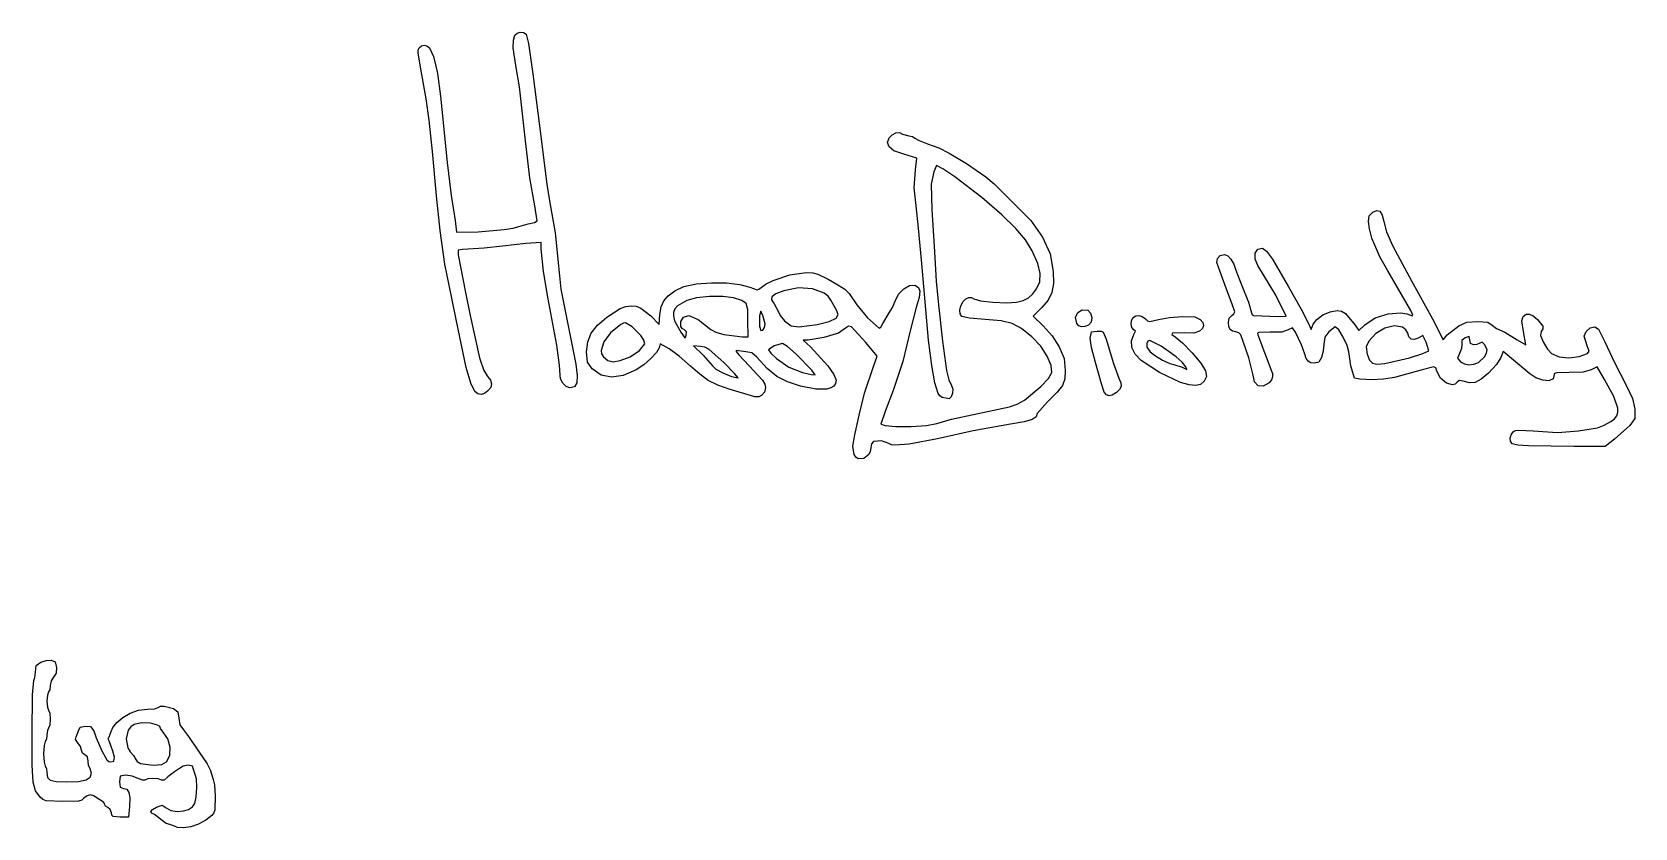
# Model space of a CAD drawing. Extents: x 2.2 to 14.5, y 4.4 to 10.5.
import ezdxf

# ---------------------------------------------------------------- set-up
doc = ezdxf.new("R2010")
doc.units = 0
doc.layers.add('Layer_1', color=7, linetype='CONTINUOUS')

msp = doc.modelspace()

# ---------------------------------------------------------------- linework, layer by layer
at = {"layer": 'Layer_1', "color": 7}
for points in [[(5.60887, 7.715216), (5.576734, 7.780775), (5.539818, 7.902367), (5.46623, 8.258141), (5.429484, 8.435941), (5.377212, 8.696416), (5.339489, 8.956641), (5.313384, 9.223341), (5.280897, 9.566241), (5.255844, 9.807541), (5.231525, 9.972641), (5.190558, 10.203591), (5.170975, 10.322441), (5.171801, 10.349801), (5.179012, 10.365516), (5.197168, 10.379907), (5.217955, 10.384581), (5.238798, 10.379561), (5.25712, 10.364867), (5.289851, 10.298321), (5.306506, 10.224065), (5.318895, 10.166915), (5.344341, 9.991693), (5.393671, 9.481823), (5.426512, 9.225403), (5.455516, 9.032843), (5.465448, 8.943943), (5.634067, 8.947563), (5.834919, 8.963438), (5.903674, 8.975693), (5.947819, 8.988024), (6.019501, 9.008854), (6.066358, 9.019066), (6.08906, 9.031685), (6.068952, 9.146143), (6.030505, 9.361805), (5.998885, 9.648793), (5.950809, 10.065367), (5.922668, 10.228611), (5.904301, 10.363959), (5.906544, 10.422815), (5.916744, 10.462428), (5.933593, 10.478851), (5.957704, 10.486204), (5.982719, 10.483842), (6.00228, 10.471118), (6.021146, 10.398093), (6.053701, 10.163143), (6.106894, 9.763093), (6.161912, 9.313135), (6.183311, 9.185243), (6.226038, 8.939519), (6.252018, 8.683593), (6.269612, 8.505793), (6.385436, 7.927178), (6.397244, 7.838657), (6.394531, 7.78227), (6.375929, 7.752491), (6.340071, 7.743793), (6.312367, 7.754693), (6.285642, 7.781061), (6.267202, 7.813399), (6.264357, 7.842209), (6.26012, 7.918801), (6.238443, 8.074399), (6.170865, 8.442293), (6.137603, 8.642195), (6.119498, 8.814719), (6.119498, 8.865224), (6.002023, 8.857506), (5.821048, 8.837025), (5.680627, 8.820011), (5.513389, 8.811071), (5.479213, 8.804765), (5.478958, 8.769318), (5.535721, 8.480393), (5.571998, 8.302593), (5.643762, 7.976466), (5.67719, 7.879188), (5.707984, 7.829241), (5.729711, 7.80314), (5.737147, 7.775684), (5.730284, 7.747848), (5.709113, 7.720606), (5.682134, 7.701465), (5.655449, 7.694133), (5.630538, 7.698691), (5.608882, 7.715218), (5.60887, 7.715216)], [(8.532182, 7.230268), (8.520706, 7.295347), (8.537583, 7.382711), (8.570821, 7.534241), (8.611951, 7.703411), (8.67962, 7.907705), (8.709668, 7.989068), (8.620901, 8.093626), (8.510945, 8.214017), (8.487357, 8.220331), (8.46545, 8.204443), (8.41106, 8.16531), (8.297298, 8.131794), (8.176393, 8.112091), (8.139365, 8.112091), (8.19575, 8.060115), (8.329091, 7.913342), (8.375064, 7.847222), (8.392795, 7.804671), (8.388138, 7.778612), (8.374375, 7.758182), (8.351822, 7.743438), (8.320792, 7.734434), (8.234559, 7.733864), (8.11819, 7.756909), (8.016671, 7.789748), (7.935722, 7.832026), (7.86143, 7.892998), (7.779882, 7.981916), (7.742037, 8.015141), (7.695238, 8.023191), (7.622311, 8.031269), (7.623048, 8.02448), (7.642254, 8.000025), (7.72287, 7.913566), (7.824075, 7.803319), (7.842082, 7.772635), (7.846695, 7.747032), (7.839585, 7.711112), (7.81617, 7.686276), (7.795849, 7.674343), (7.76616, 7.67477), (7.567295, 7.734119), (7.479348, 7.765606), (7.407174, 7.801805), (7.340908, 7.848635), (7.270682, 7.912014), (7.183373, 7.988832), (7.106116, 8.044152), (7.036014, 8.084162), (7.028282, 8.053348), (7.00729, 8.015882), (6.965075, 7.969624), (6.909854, 7.922453), (6.849844, 7.882247), (6.750994, 7.838974), (6.660365, 7.825933), (6.580203, 7.843072), (6.512752, 7.890335), (6.475274, 7.94159), (6.469089, 8.020755), (6.477456, 8.098019), (6.50409, 8.164815), (6.552305, 8.22685), (6.625415, 8.289831), (6.727539, 8.354758), (6.771358, 8.371451), (6.811864, 8.377668), (6.850194, 8.373437), (6.887483, 8.358789), (6.963486, 8.29835), (7.027545, 8.232741), (7.033895, 8.308941), (7.043454, 8.367947), (7.063394, 8.414343), (7.097434, 8.454065), (7.149296, 8.493048), (7.217921, 8.526107), (7.314393, 8.545556), (7.430446, 8.554708), (7.547102, 8.55284), (7.650456, 8.540829), (7.726604, 8.519553), (7.783061, 8.499243), (7.797678, 8.503657), (7.813929, 8.517535), (7.85376, 8.546355), (7.907064, 8.572811), (8.035539, 8.614245), (8.162252, 8.633074), (8.213351, 8.631274), (8.250095, 8.620538), (8.330396, 8.583066), (8.404976, 8.538171), (8.437877, 8.518492), (8.460523, 8.505178), (8.492475, 8.471719), (8.551579, 8.383282), (8.633894, 8.283005), (8.723351, 8.203288), (8.736499, 8.212808), (8.752284, 8.241388), (8.801213, 8.321642), (8.827805, 8.36415), (8.847836, 8.412847), (8.873471, 8.46531), (8.912803, 8.507526), (8.957496, 8.532798), (8.999214, 8.534433), (9.026324, 8.518547), (9.036776, 8.489624), (9.031008, 8.44038), (9.009456, 8.363528), (8.963954, 8.18253), (8.907121, 7.948558), (8.831188, 7.724742), (8.773321, 7.569204), (8.737332, 7.464466), (8.771438, 7.45508), (8.853093, 7.446314), (8.971792, 7.446803), (9.089329, 7.455121), (9.167495, 7.469846), (9.281795, 7.502021), (9.72752, 7.596929), (9.788623, 7.619109), (9.84455, 7.649574), (9.97077, 7.754755), (10.0288, 7.8155), (10.053867, 7.863835), (10.049323, 7.916207), (10.018519, 7.989067), (9.970684, 8.06575), (9.901044, 8.138249), (9.821381, 8.202962), (9.7493, 8.241487), (9.663366, 8.261806), (9.542145, 8.271902), (9.42088, 8.281702), (9.36117, 8.293125), (9.348436, 8.314063), (9.346281, 8.344184), (9.354183, 8.377701), (9.371618, 8.408829), (9.392755, 8.429607), (9.414701, 8.440428), (9.43567, 8.440826), (9.45388, 8.430334), (9.504085, 8.415984), (9.599863, 8.405106), (9.704822, 8.400506), (9.78257, 8.40499), (9.834047, 8.418178), (9.87375, 8.437292), (9.90663, 8.465561), (9.937634, 8.506217), (9.962088, 8.561751), (9.964944, 8.625738), (9.945619, 8.703192), (9.903528, 8.799125), (9.852044, 8.884689), (9.778167, 8.973579), (9.669912, 9.078555), (9.515292, 9.212375), (9.30611, 9.371252), (9.21391, 9.433337), (9.16625, 9.458292), (9.146227, 9.41006), (9.125046, 9.31305), (9.131125, 9.1162), (9.148253, 8.835992), (9.163176, 8.566561), (9.180353, 8.385142), (9.212027, 8.105264), (9.243767, 7.876827), (9.261597, 7.806816), (9.281741, 7.761297), (9.290705, 7.733868), (9.289676, 7.70277), (9.280029, 7.675519), (9.26314, 7.659636), (9.21065, 7.669704), (9.192121, 7.681988), (9.178236, 7.701144), (9.153229, 7.781892), (9.128613, 7.915506), (9.103873, 8.112193), (9.053167, 8.702642), (9.027685, 8.975692), (9.007927, 9.147142), (8.994439, 9.286842), (9.003267, 9.424196), (9.01304, 9.515382), (8.915008, 9.544273), (8.83658, 9.570489), (8.801108, 9.602313), (8.78702, 9.636269), (8.801701, 9.671017), (8.823944, 9.694723), (8.852749, 9.708754), (8.881828, 9.711309), (8.904893, 9.700585), (8.953517, 9.686892), (8.981168, 9.681864), (8.998602, 9.669775), (9.031888, 9.649813), (9.097656, 9.625857), (9.182826, 9.593175), (9.262756, 9.552232), (9.396106, 9.473141), (9.545926, 9.369788), (9.610711, 9.316933), (9.637629, 9.287242), (9.763712, 9.16254), (9.89182, 9.03377), (9.983859, 8.905791), (10.041338, 8.776003), (10.065766, 8.641803), (10.066964, 8.549003), (10.054921, 8.479144), (10.026036, 8.420953), (9.976705, 8.363155), (9.910456, 8.296248), (9.988022, 8.222945), (10.057627, 8.145415), (10.111847, 8.059713), (10.150205, 7.969519), (10.158106, 7.878305), (10.15478, 7.813058), (10.13786, 7.763362), (10.096932, 7.71081), (10.021581, 7.636995), (9.942206, 7.547436), (9.934133, 7.519881), (9.903566, 7.499534), (9.840986, 7.482584), (9.736876, 7.46522), (9.449398, 7.414204), (9.173856, 7.350739), (8.956393, 7.311384), (8.84406, 7.301627), (8.817827, 7.305818), (8.797993, 7.316494), (8.740956, 7.336279), (8.679595, 7.329683), (8.664828, 7.313124), (8.659506, 7.280852), (8.655098, 7.253385), (8.643254, 7.230312), (8.605557, 7.20064), (8.563006, 7.198428), (8.545095, 7.20968), (8.532193, 7.230269), (8.532182, 7.230268)], [(13.727429, 7.296669), (13.646787, 7.303329), (13.603604, 7.314101), (13.59091, 7.333113), (13.587878, 7.357708), (13.594194, 7.383117), (13.609546, 7.404572), (13.625806, 7.414779), (13.651218, 7.419183), (13.765095, 7.412365), (13.951669, 7.399656), (14.114146, 7.411882), (14.260946, 7.436679), (14.311678, 7.456105), (14.363191, 7.484872), (14.390328, 7.505271), (14.408448, 7.528384), (14.417325, 7.555739), (14.416735, 7.588862), (14.386247, 7.678525), (14.315176, 7.809589), (14.257611, 7.907137), (14.211279, 7.883003), (14.150084, 7.864142), (14.042723, 7.861656), (13.94763, 7.860465), (13.929567, 7.855986), (13.926669, 7.848405), (13.917502, 7.81389), (13.885962, 7.79957), (13.838311, 7.80263), (13.785754, 7.820706), (13.739496, 7.851435), (13.613758, 7.958829), (13.53247, 8.025279), (13.516194, 7.977936), (13.48291, 7.923571), (13.419682, 7.856842), (13.36358, 7.810273), (13.317517, 7.786143), (13.273522, 7.781944), (13.223626, 7.79517), (13.193481, 7.80188), (13.177718, 7.78882), (13.163293, 7.773967), (13.143563, 7.768496), (13.09588, 7.781502), (13.050056, 7.819454), (13.021475, 7.873967), (13.013227, 7.897474), (12.997677, 7.906278), (12.907646, 7.882583), (12.696816, 7.822937), (12.610751, 7.810805), (12.521279, 7.807291), (12.429661, 7.810976), (12.387041, 7.819839), (12.358837, 7.91284), (12.342496, 8.021034), (12.329994, 8.071668), (12.300528, 8.135613), (12.266157, 8.190433), (12.238941, 8.213691), (12.18912, 8.176568), (12.159199, 8.135291), (12.151996, 8.08091), (12.146591, 8.026633), (12.133594, 7.978334), (12.111564, 7.942797), (12.077999, 7.934291), (12.050426, 7.937675), (12.03042, 7.949142), (12.015917, 7.970664), (12.004855, 8.004213), (11.978882, 8.076893), (11.932122, 8.172476), (11.908487, 8.205814), (11.875941, 8.191526), (11.827253, 8.174446), (11.73657, 8.172289), (11.649516, 8.171424), (11.639621, 8.165171), (11.64335, 8.153239), (11.694796, 8.016841), (11.746215, 7.880489), (11.756187, 7.854467), (11.756659, 7.82991), (11.74758, 7.806546), (11.728903, 7.784105), (11.684576, 7.757768), (11.645082, 7.760635), (11.616747, 7.789726), (11.605896, 7.842061), (11.571934, 7.975513), (11.510661, 8.153366), (11.496065, 8.169063), (11.473728, 8.175591), (11.448099, 8.180043), (11.429883, 8.193458), (11.419006, 8.215926), (11.415396, 8.247535), (11.421557, 8.282238), (11.440796, 8.302591), (11.458037, 8.315181), (11.464787, 8.330696), (11.447827, 8.381955), (11.390592, 8.534355), (11.339033, 8.673894), (11.32696, 8.710395), (11.332002, 8.741944), (11.352088, 8.764117), (11.385151, 8.772491), (11.409906, 8.762583), (11.435188, 8.736014), (11.457529, 8.697521), (11.473462, 8.651841), (11.517373, 8.537387), (11.570528, 8.405604), (11.593196, 8.321198), (11.59786, 8.307786), (11.609071, 8.30167), (11.798058, 8.293115), (11.859896, 8.2969), (11.780236, 8.457757), (11.641994, 8.686252), (11.62131, 8.735712), (11.622292, 8.781651), (11.642138, 8.813589), (11.678044, 8.821043), (11.709049, 8.796565), (11.755297, 8.735289), (11.878826, 8.524084), (11.975687, 8.351675), (12.025819, 8.256425), (12.052389, 8.194641), (12.069044, 8.234049), (12.09753, 8.271716), (12.14454, 8.30604), (12.199746, 8.33103), (12.25282, 8.340691), (12.287046, 8.335517), (12.318738, 8.317548), (12.392846, 8.228544), (12.421882, 8.186247), (12.467971, 8.231252), (12.547115, 8.283828), (12.645593, 8.315357), (12.74522, 8.322304), (12.789781, 8.315457), (12.82781, 8.301139), (12.834755, 8.299453), (12.836384, 8.304936), (12.82262, 8.339559), (12.719509, 8.518491), (12.644491, 8.645491), (12.583628, 8.753441), (12.521228, 8.898215), (12.501998, 8.968931), (12.494896, 9.025798), (12.501481, 9.070872), (12.527929, 9.09835), (12.559719, 9.111898), (12.583791, 9.104852), (12.601111, 9.076383), (12.612644, 9.025665), (12.635062, 8.946419), (12.681525, 8.836865), (12.826673, 8.569291), (12.98936, 8.275592), (13.070686, 8.115242), (13.10163, 8.152016), (13.190604, 8.222798), (13.25439, 8.250324), (13.338094, 8.255427), (13.414768, 8.249318), (13.449036, 8.22752), (13.481182, 8.200561), (13.545964, 8.17308), (13.642155, 8.114042), (13.707098, 8.075942), (13.690958, 8.177571), (13.677829, 8.260334), (13.687705, 8.295046), (13.709744, 8.311526), (13.735803, 8.313039), (13.765521, 8.299662), (13.798539, 8.271471), (13.838135, 8.219628), (13.837962, 8.200182), (13.826709, 8.177609), (13.821377, 8.14685), (13.842949, 8.093154), (13.873853, 8.042855), (13.905143, 8.008171), (13.963508, 7.98392), (14.040417, 7.976159), (14.119285, 7.984796), (14.183532, 8.009737), (14.195093, 8.027553), (14.180357, 8.067321), (14.158596, 8.142304), (14.171684, 8.179746), (14.202669, 8.205655), (14.239132, 8.213766), (14.268656, 8.197816), (14.31638, 8.099391), (14.390677, 7.939553), (14.481488, 7.7659), (14.530502, 7.662577), (14.548761, 7.580383), (14.548149, 7.509292), (14.509174, 7.454833), (14.391163, 7.34825), (14.319475, 7.292941), (14.077111, 7.292939), (13.727429, 7.296668), (13.727429, 7.296669)], [(7.223119, 8.190644), (7.2057, 8.201914), (7.195522, 8.217628), (7.194728, 8.255055), (7.216402, 8.288264), (7.25621, 8.302591), (7.328457, 8.269923), (7.427595, 8.194461), (7.466194, 8.173367), (7.52674, 8.155133), (7.669936, 8.137524), (7.713345, 8.137552), (7.712583, 8.265842), (7.7107, 8.349433), (7.698876, 8.394483), (7.665878, 8.418223), (7.600473, 8.437886), (7.51947, 8.448834), (7.41751, 8.448089), (7.317302, 8.436983), (7.241557, 8.416848), (7.16973, 8.375406), (7.149307, 8.352263), (7.138958, 8.326195), (7.138494, 8.29622), (7.147725, 8.261356), (7.194516, 8.17303), (7.225593, 8.130141), (7.231972, 8.133278), (7.23712, 8.150188), (7.23827, 8.17672), (7.223122, 8.19064), (7.223119, 8.190644)], [(8.246745, 8.231592), (8.338715, 8.256034), (8.391566, 8.280835), (8.408888, 8.308688), (8.394268, 8.342285), (8.350975, 8.418911), (8.330784, 8.449663), (8.299371, 8.475119), (8.211054, 8.508459), (8.102383, 8.515572), (7.989714, 8.493099), (7.927662, 8.468528), (7.89706, 8.446892), (7.894029, 8.42293), (7.914691, 8.391382), (7.948295, 8.330728), (7.96211, 8.30195), (7.995325, 8.261852), (8.045121, 8.221579), (8.10645, 8.214138), (8.246745, 8.231592), (8.246745, 8.231592)], [(7.846246, 8.237471), (7.828232, 8.302579), (7.810667, 8.334316), (7.801884, 8.29932), (7.801602, 8.219026), (7.811949, 8.185135), (7.828399, 8.188914), (7.841192, 8.209443), (7.846249, 8.237471), (7.846246, 8.237471)], [(10.246363, 8.240274), (10.2374, 8.285735), (10.253943, 8.324383), (10.287894, 8.346475), (10.331154, 8.34227), (10.353967, 8.319479), (10.362853, 8.285362), (10.357283, 8.250841), (10.33673, 8.226838), (10.308397, 8.21611), (10.282774, 8.21494), (10.261537, 8.223077), (10.246363, 8.240274), (10.246363, 8.240274)], [(11.046928, 7.786374), (10.885085, 7.862356), (10.742848, 7.954825), (10.697566, 8.003845), (10.672236, 8.05606), (10.6679, 8.107815), (10.685602, 8.155455), (10.698757, 8.181597), (10.685602, 8.192709), (10.672039, 8.208187), (10.666534, 8.235172), (10.669497, 8.264586), (10.681335, 8.287351), (10.701313, 8.299484), (10.725138, 8.301452), (10.750561, 8.293527), (10.775335, 8.27598), (10.792846, 8.261155), (10.809637, 8.255735), (10.877753, 8.271515), (10.961897, 8.287784), (11.061601, 8.294952), (11.155739, 8.291446), (11.198126, 8.272048), (11.217862, 8.247741), (11.223538, 8.223816), (11.215203, 8.201148), (11.192908, 8.180617), (11.149905, 8.165525), (11.073412, 8.168279), (10.983802, 8.166487), (10.979701, 8.154717), (11.004488, 8.136506), (11.061391, 8.090575), (11.135326, 8.013898), (11.202235, 7.933334), (11.238058, 7.875743), (11.246309, 7.832024), (11.228259, 7.796378), (11.200758, 7.77121), (11.164251, 7.761312), (11.114415, 7.766446), (11.046928, 7.786374), (11.046928, 7.786374)], [(6.805298, 7.982798), (6.87573, 8.032176), (6.919064, 8.082801), (6.909688, 8.111417), (6.887027, 8.146804), (6.820171, 8.213647), (6.768608, 8.244844), (6.752722, 8.243549), (6.734183, 8.233082), (6.653957, 8.167577), (6.601349, 8.098074), (6.581139, 8.033385), (6.584677, 8.005598), (6.598107, 7.982318), (6.631933, 7.955015), (6.672818, 7.945983), (6.728146, 7.955238), (6.805298, 7.982797), (6.805298, 7.982798)], [(10.458007, 7.711595), (10.437495, 7.774041), (10.392342, 7.940125), (10.359365, 8.054827), (10.351067, 8.128504), (10.360839, 8.175139), (10.405116, 8.181941), (10.4341, 8.180806), (10.451047, 8.173621), (10.473095, 8.118441), (10.529752, 7.931595), (10.57183, 7.818089), (10.586019, 7.783235), (10.587816, 7.755087), (10.57674, 7.730938), (10.552311, 7.70808), (10.520693, 7.688098), (10.496468, 7.681947), (10.476589, 7.689742), (10.458007, 7.711595), (10.458007, 7.711595)], [(12.810556, 7.975775), (12.914137, 8.008256), (12.960666, 8.030749), (12.940316, 8.097589), (12.914064, 8.149048), (12.877249, 8.12792), (12.847845, 8.116945), (12.823964, 8.120145), (12.806734, 8.136969), (12.797284, 8.16687), (12.784095, 8.191324), (12.757768, 8.211403), (12.694613, 8.221856), (12.622264, 8.204346), (12.552715, 8.163781), (12.49796, 8.105069), (12.47634, 8.059259), (12.485242, 8.002785), (12.503557, 7.956623), (12.526516, 7.933411), (12.56329, 7.927298), (12.620674, 7.931991), (12.810556, 7.975775), (12.810556, 7.975775)], [(7.526203, 7.939896), (7.413756, 8.040208), (7.380981, 8.05728), (7.348127, 8.063173), (7.293695, 8.067641), (7.366996, 7.995938), (7.440295, 7.912951), (7.463885, 7.889324), (7.519607, 7.859187), (7.584885, 7.833043), (7.637145, 7.821389), (7.609795, 7.856075), (7.526203, 7.939896), (7.526203, 7.939896)], [(8.203892, 7.881251), (8.084549, 8.004284), (8.017085, 8.062208), (7.97849, 8.086691), (7.914564, 8.067318), (7.872095, 8.038157), (7.890137, 8.011624), (7.933162, 7.970721), (8.027546, 7.903509), (8.134092, 7.862145), (8.199986, 7.846626), (8.229425, 7.845393), (8.203892, 7.881252), (8.203892, 7.881251)], [(11.086648, 7.905716), (11.05908, 7.94133), (11.013992, 7.983564), (10.89719, 8.065965), (10.810998, 8.109141), (10.795295, 8.104913), (10.786367, 8.0855), (10.787868, 8.056676), (10.812698, 8.022617), (10.853287, 7.990072), (10.908274, 7.957222), (10.963278, 7.931701), (11.003912, 7.921142), (11.059795, 7.902541), (11.093908, 7.885495), (11.086648, 7.905716), (11.086648, 7.905716)], [(13.343955, 7.939689), (13.389254, 7.983857), (13.403801, 8.012646), (13.408893, 8.039664), (13.39024, 8.079051), (13.371893, 8.095366), (13.353243, 8.087601), (13.331402, 8.077831), (13.30522, 8.076192), (13.282298, 8.08669), (13.276362, 8.114165), (13.271946, 8.140969), (13.241295, 8.129641), (13.214392, 8.108863), (13.213485, 8.080725), (13.212833, 8.047659), (13.197751, 8.010267), (13.181144, 7.97235), (13.204329, 7.945984), (13.234302, 7.929279), (13.269254, 7.922586), (13.306651, 7.926017), (13.343955, 7.939689), (13.343955, 7.939689)], [(3.293748, 4.365592), (3.25711, 4.378292), (3.227735, 4.388014), (3.197535, 4.411389), (3.138173, 4.455525), (3.116381, 4.467584), (3.111739, 4.480744), (3.124418, 4.495601), (3.15459, 4.51275), (3.197359, 4.527429), (3.228433, 4.506996), (3.263814, 4.486185), (3.314257, 4.479892), (3.362714, 4.483771), (3.401518, 4.495408), (3.43066, 4.514797), (3.450133, 4.541937), (3.46071, 4.591687), (3.464828, 4.664199), (3.46219, 4.731505), (3.452503, 4.765642), (3.439803, 4.804491), (3.432278, 4.83), (3.397323, 4.835492), (3.360053, 4.8287), (3.331853, 4.810092), (3.294163, 4.784692), (3.242874, 4.746508), (3.212202, 4.720982), (3.193508, 4.721108), (3.168026, 4.730351), (3.127115, 4.733573), (3.087385, 4.730703), (3.065447, 4.721667), (3.047551, 4.719871), (3.01351, 4.734367), (2.967359, 4.751971), (2.918717, 4.759293), (2.874629, 4.752922), (2.868303, 4.708493), (2.873483, 4.665898), (2.90037, 4.657693), (2.926662, 4.650489), (2.942272, 4.626841), (2.948184, 4.583694), (2.945384, 4.517993), (2.938153, 4.435443), (2.874653, 4.435443), (2.820106, 4.440494), (2.810992, 4.450585), (2.807259, 4.469074), (2.797739, 4.495346), (2.778684, 4.50916), (2.761253, 4.519664), (2.754003, 4.535854), (2.748985, 4.550148), (2.736921, 4.556093), (2.696853, 4.581493), (2.672448, 4.599432), (2.646053, 4.606893), (2.619659, 4.599432), (2.595253, 4.581493), (2.578586, 4.568028), (2.552359, 4.560352), (2.43056, 4.556093), (2.303605, 4.560743), (2.278162, 4.571147), (2.257905, 4.591018), (2.221517, 4.638337), (2.202918, 4.704796), (2.196137, 4.837166), (2.195203, 5.082221), (2.198541, 5.378751), (2.207903, 5.489543), (2.216873, 5.511479), (2.220603, 5.553196), (2.227419, 5.60347), (2.263998, 5.629592), (2.305213, 5.642925), (2.343373, 5.646063), (2.374045, 5.634138), (2.383135, 5.590485), (2.380478, 5.545067), (2.36091, 5.515492), (2.341848, 5.487097), (2.334903, 5.450224), (2.331173, 5.418445), (2.322203, 5.400643), (2.313234, 5.376886), (2.309503, 5.330793), (2.313234, 5.284699), (2.322203, 5.260943), (2.331505, 5.23624), (2.334605, 5.191093), (2.331505, 5.145945), (2.322203, 5.121243), (2.313234, 5.103082), (2.309503, 5.070443), (2.305773, 5.037803), (2.296803, 5.019643), (2.287834, 4.988425), (2.284103, 4.924393), (2.287834, 4.86036), (2.296803, 4.829143), (2.305773, 4.811508), (2.309503, 4.780133), (2.314266, 4.742075), (2.334906, 4.720433), (2.380946, 4.710732), (2.461912, 4.708493), (2.552517, 4.71176), (2.611167, 4.7227), (2.642787, 4.743017), (2.652305, 4.774418), (2.639703, 4.816443), (2.630734, 4.834388), (2.627003, 4.866511), (2.621419, 4.900908), (2.601603, 4.915372), (2.582893, 4.927889), (2.576203, 4.95096), (2.568195, 4.979928), (2.548941, 5.008927), (2.530867, 5.035057), (2.535022, 5.054195), (2.552762, 5.102193), (2.565063, 5.128687), (2.603503, 5.137808), (2.645504, 5.134218), (2.670178, 5.100932), (2.690503, 5.046513), (2.731778, 4.947185), (2.770472, 4.878878), (2.785768, 4.865223), (2.801628, 4.861214), (2.824627, 4.868248), (2.830203, 4.898243), (2.817503, 4.943443), (2.804803, 4.979752), (2.789563, 5.023453), (2.780673, 5.038693), (2.789563, 5.053933), (2.804803, 5.095891), (2.816891, 5.127062), (2.84925, 5.16462), (2.896023, 5.202949), (2.951356, 5.236435), (3.015169, 5.260141), (3.085606, 5.267293), (3.139679, 5.271023), (3.166753, 5.279993), (3.183911, 5.290075), (3.213558, 5.291968), (3.285453, 5.272713), (3.318789, 5.247055), (3.325503, 5.198889), (3.333078, 5.148492), (3.363603, 5.108543), (3.401703, 5.057335), (3.427103, 5.019643), (3.452503, 4.981788), (3.484191, 4.937151), (3.544901, 4.848071), (3.569506, 4.796124), (3.579503, 4.759339), (3.591504, 4.726908), (3.600853, 4.683899), (3.606481, 4.597436), (3.604362, 4.493336), (3.595774, 4.468719), (3.579625, 4.448273), (3.535076, 4.411961), (3.478435, 4.381553), (3.417948, 4.36066), (3.361859, 4.352893), (3.316998, 4.356623), (3.293753, 4.365593), (3.293748, 4.365592)], [(3.232604, 4.863105), (3.257527, 4.910845), (3.259907, 4.974699), (3.241629, 5.039408), (3.204583, 5.08971), (3.185696, 5.119621), (3.179424, 5.133532), (3.162524, 5.145351), (3.107069, 5.161163), (3.039789, 5.163956), (2.981142, 5.150628), (2.955597, 5.132426), (2.937103, 5.106652), (2.921434, 5.040854), (2.93446, 4.970154), (2.951837, 4.938254), (2.97651, 4.911473), (2.995298, 4.881398), (3.004941, 4.864277), (3.032056, 4.850572), (3.127829, 4.837051), (3.194231, 4.841188), (3.232604, 4.863105), (3.232604, 4.863105)]]:
    msp.add_lwpolyline(points, dxfattribs=at)

doc.saveas('drawing.dxf')
